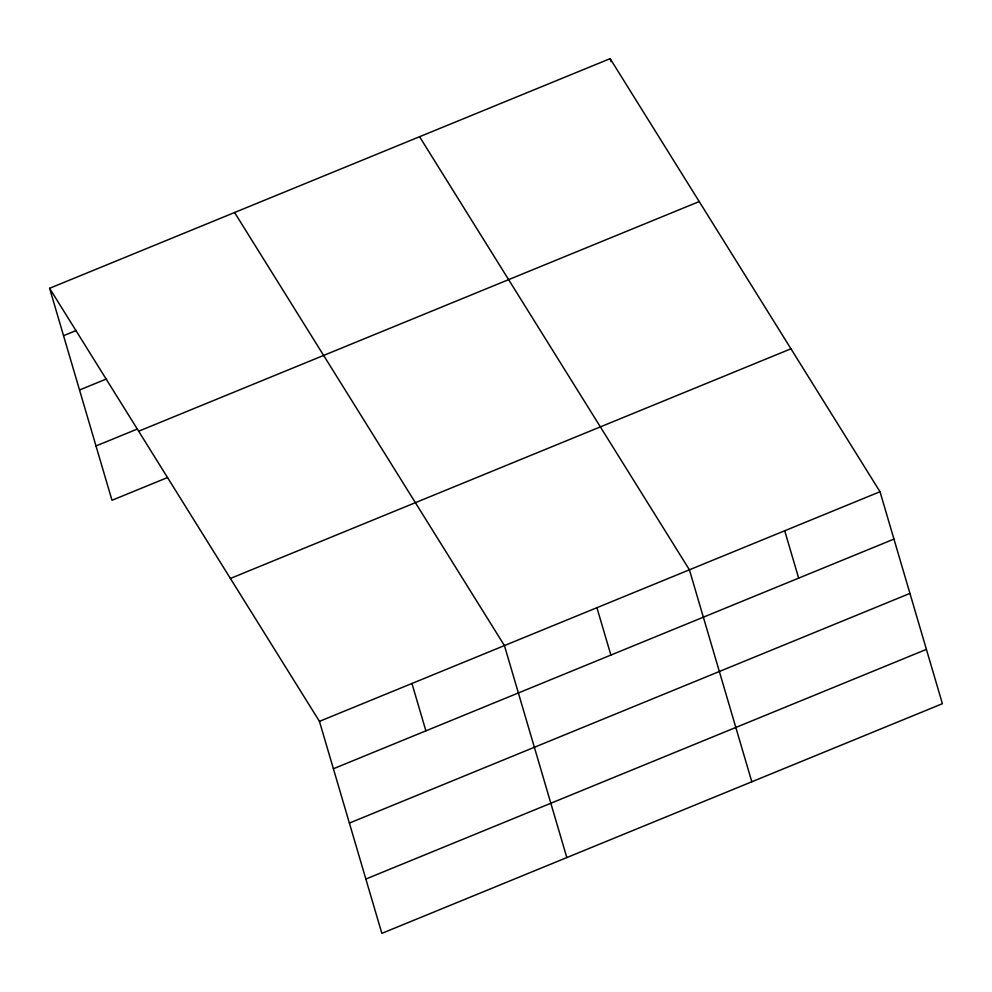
<?xml version="1.0" encoding="UTF-8"?>
<svg xmlns="http://www.w3.org/2000/svg" width="992" height="992" viewBox="0 0 992 992"><rect width="100%" height="100%" fill="white"/><g stroke="black" fill="none" stroke-linecap="round" stroke-linejoin="round"><path stroke-width="1.49" d="M49.6 288.3L610.154 58.64L880.016 491.722L942.4 703.7L381.846 933.36L319.449 721.37L49.6 288.3L111.984 500.278L167.487 477.549M63.55 335.68L76.347 330.435M79.534 389.992L106.566 378.919M96.001 445.966L137.268 429.052M138.657 431.21L699.211 201.562M230.404 578.46L790.959 348.8M319.449 721.37L880.016 491.722M333.399 768.75L893.953 539.09M349.382 823.075L909.937 593.414M365.862 879.036L926.416 649.376M419.566 136.722L689.415 569.805L751.812 781.783M234.583 212.511L504.432 645.581L566.829 857.572M784.709 530.757L798.659 578.138M610.154 58.64L611.022 61.603M596.924 607.699L610.874 655.067M411.94 683.476L425.89 730.856"/></g></svg>
